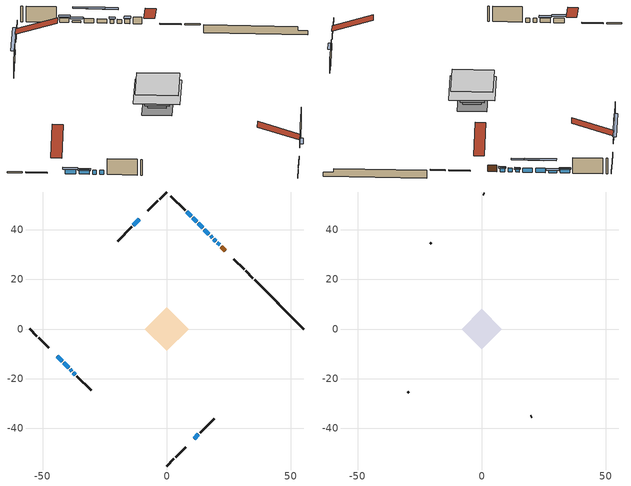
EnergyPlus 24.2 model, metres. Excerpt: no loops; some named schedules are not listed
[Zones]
conditioned space
 floor outside (Floor1 construction): -4.6,0 0,4.6 4.6,0 0,-4.6 z1.04
 floor adiabatic (AdiabaticFloorConstruction): -8.85,0 0,8.85 8.85,0 0,-8.85 z3.48
 floor foundation (Slab1 construction): -5.7,0 0,5.7 5.7,0 0,-5.7 z-1.4
 floor foundation (Slab2 construction): -3.51,0 0,3.51 3.51,0 0,-3.51 z0
 wall outside (RimJoist1 construction): 0,-55.17 2.92,-52.25 / -55.17,0 -52.25,-2.92 / 0,55.17 -2.92,52.25 / 34.68,20.49 31.76,23.4 z1.04:1.34
 wall outside (RimJoist2 construction): 3.57,-51.59 7.64,-47.53 / -51.59,-3.57 -47.53,-7.64 / -3.57,51.59 -7.64,47.53 / 31.11,24.06 27.04,28.12 z1.04:1.34
 wall outside (AdiabaticWallConstruction 1): 23.64,31.52 21.98,33.19 z1.04:3.07
 wall outside (AdiabaticWallConstruction): 21.32,33.85 20.42,34.75 / 14.46,40.7 12.66,42.5 / -44.13,-11.04 -42.15,-13.01 / 9.77,45.4 8.01,47.16 / -41.5,-13.67 -39.52,-15.65 z1.04:2.41; 19.76,35.4 18.98,36.18 / -38.86,-16.3 -38.21,-16.95 / -37.56,-17.61 -36.82,-18.35 z1.04:2.26; 18.33,36.84 17.64,37.52 / 11.04,-44.13 12.76,-42.4 z1.04:2.16; 16.99,38.18 15.12,40.05 z1.04:2.31; 12.01,43.16 10.42,44.74 / -11.04,44.13 -13.41,41.76 z1.04:1.65
 wall outside (Wall1 construction): 13.42,-41.75 19.12,-36.04 / -36.17,-19 -30.46,-24.71 / -14.07,41.1 -19.77,35.39 / 7.35,47.82 1.65,53.52 z1.04:5.92
 wall foundation (FoundationWall1 construction): 35.34,19.83,-1.4 35.34,19.83,1.04 53.18,1.98,1.04 53.18,1.98,-0.18 55.17,0,-0.18 55.17,0,-1.4
 window (WindowConstruction): 21.32,33.85 20.42,34.75 z1.04:2.41
 window (WindowConstruction 10): 19.76,35.4 18.98,36.18 z1.04:2.26
 window (WindowConstruction 4): 18.33,36.84 17.64,37.52 z1.04:2.16
 window (WindowConstruction 5): 16.99,38.18 15.12,40.05 z1.04:2.31
 window (WindowConstruction 6): 14.46,40.7 12.66,42.5 z1.04:2.41
 window (WindowConstruction 7): -44.13,-11.04 -42.15,-13.01 z1.04:2.41
 window (WindowConstruction 11): 12.01,43.16 10.43,44.74 z1.04:1.65
 window (WindowConstruction 12): -11.04,44.13 -13.41,41.76 z1.04:1.65
 window (WindowConstruction 1): 9.77,45.4 8.01,47.16 z1.04:2.41
 window (WindowConstruction 2): 11.04,-44.13 12.76,-42.41 z1.04:2.16
 window (WindowConstruction 3): -41.5,-13.67 -39.52,-15.65 z1.04:2.41
 window (WindowConstruction 8): -38.86,-16.3 -38.22,-16.95 z1.04:2.26
 window (WindowConstruction 9): -37.56,-17.61 -36.82,-18.34 z1.04:2.26
 door (Door): 23.64,31.52 21.98,33.19 z1.04:3.07
 ceiling adiabatic (AdiabaticFloorConstruction): 0,-8.85 8.85,0 0,8.85 -8.85,0 z3.48
attic - vented
 floor to conditioned space (Floor2 construction Reversed): -8.13,0 0,8.13 8.13,0 0,-8.13 z5.92
 wall outside (Wall5 construction): 19.78,-35.39 20.11,-35.05 / -29.8,-25.36 -29.47,-25.69 / -20.43,34.74 -20.76,34.41 / 0.99,54.18 0.66,54.51 z1.04:5.92
 roof outside (Roof1 construction): 10.38,-44.79,5.92 2.46,-36.87,9.65 0.38,-38.96,9.65 8.29,-46.87,5.92; -44.79,-10.38,5.92 -36.87,-2.46,9.65 -38.96,-0.38,9.65 -46.87,-8.29,5.92; -10.38,44.79,5.92 -2.46,36.87,9.65 -0.38,38.96,9.65 -8.29,46.87,5.92; 24.3,30.87,5.92 16.38,22.95,9.65 18.47,20.86,9.65 26.39,28.78,5.92
shading: 20.21,34.96 21.53,33.64 22.18,34.28 20.85,35.6 z2.71; 17.43,37.73 18.54,36.63 19.18,37.27 18.08,38.38 z2.46; 12.96,42.21 19.15,36.02 19.79,36.67 13.61,42.85 z5.36; 10.51,44.66 16.62,38.55 17.26,39.19 11.15,45.3 z5.46; -41.72,-13.45 -44.56,-10.61 -45.2,-11.25 -42.37,-14.09 z3.02; 9.99,45.17 12.44,42.73 13.08,43.37 10.64,45.82 z2.26; -16.43,38.74 -8.02,47.15 -8.66,47.79 -17.07,39.38 z5.92; 7.8,47.37 9.98,45.19 10.62,45.83 8.44,48.02 z2.71; 12.97,-42.19 10.83,-44.34 11.47,-44.99 13.62,-42.84 z2.46; -39.31,-15.86 -41.71,-13.46 -42.35,-14.1 -39.95,-16.5 z2.71
[Building]
Building 1: Terrain=Suburbs
[Site:Location]
Montreal Intl AP_QC: Latitude {deg}=45.47; Longitude {deg}=-73.74; Time Zone {hr}=-5; Elevation {m}=36; Keep Site Location Information=Yes
[Site:GroundTemperature:Shallow]
2.07863, -0.316383, -0.508184, 0.628371, 5.19101, 9.73239, 13.6695, 16.1636, 16.3755, 14.347, 10.5102, 6.10817
[Site:WaterMainsTemperature]
Calculation Method=Schedule; Temperature Schedule=mains temperature schedule
[Material] Roughness=Rough; Thermal Absorptance=0.9
Name | Thickness {m} | Conductivity {W/m-K} | Density {kg/m3} | Specific Heat {J/kg-K} | Solar Absorptance | Visible Absorptance
asphalt or fiberglass shingles | 0.00635 | 0.162714 | 1121.4 | 1465.45 | 0.4 | 0.4
ceiling loosefill ins | 0.254 | 0.0480833 | 16.02 | 1046.75 | 0.7 | 0.7
ceiling stud and cavity | 0.1397 | 0.10928 | 65.682 | 1177.47 | 0.7 | 0.7
concrete 4.0 in. | 0.1016 | 1.803125 | 2242.8 | 837.4 | 0.7 | 0.7
concrete 8.0 in. | 0.2032 | 1.803125 | 2242.8 | 837.4 | 0.7 | 0.7
door material | 0.04445 | 0.0451087 | 512.64 | 1214.23 | 0.7 | 0.7
exterior vertical ins | 0.0460229 | 0.029427 | 32.04 | 1214.23 | 0.7 | 0.7
floor covering | 0.0127 | 9.015625 | 54.468 | 1339.84 | 0.6 | 0.6
floor covering 1 | 0.0127 | 0.0433444 | 54.468 | 1339.84 | 0.6 | 0.6
floor rigid ins; wall rigid ins | 0.512978 | 0.029427 | 32.04 | 1214.23 | 0.7 | 0.7
floor stud and cavity | 0.0889 | 0.251808 | 50.32683 | 1063.81 | 0.7 | 0.7
floor stud and cavity 1 | 0.1397 | 1.75129 | 37.0049 | 1207.88 | 0.7 | 0.7
furniture material conditioned space 1 | 0.1524 | 0.115458 | 640.8 | 1214.23 | 0.6 | 0.6
gypsum board | 0.0127 | 0.160291 | 801 | 837.4 | 0.6 | 0.6
gypsum board 1 | 0.0127 | 0.160291 | 801 | 837.4 | 0.7 | 0.7
osb sheathing 0.5 in. | 0.0127 | 0.115458 | 512.64 | 1214.23 | 0.7 | 0.7
osb sheathing 0.75 in. | 0.01905 | 0.115458 | 512.64 | 1214.23 | 0.7 | 0.7
osb sheathing 2.0 in. | 0.0508 | 0.115458 | 512.64 | 1214.23 | 0.7 | 0.7
rim joist stud and cavity | 0.0508 | 0.859146 | 125.044 | 1163.47 | 0.6 | 0.6
rim joist stud and cavity 1 | 0.0508 | 0.029095 | 125.044 | 1163.47 | 0.6 | 0.6
wall stud and cavity | 0.1397 | 0.162248 | 139.0536 | 1170.24 | 0.7 | 0.7
wall stud and cavity 1 | 0.0889 | 6.9971 | 50.32683 | 1063.81 | 0.6 | 0.6
wall stud and cavity 2 | 0.0889 | 0.380278 | 52.3479 | 1209.89 | 0.7 | 0.7
wall stud and cavity 3 | 0.0889 | 0.391764 | 83.0341 | 1211.67 | 0.7 | 0.7
wood siding | 0.0254 | 0.102417 | 544.68 | 1172.36 | 0.84 | 0.84
wood siding 1 | 0.00254 | 0.102417 | 544.68 | 1172.36 | 0.84 | 0.84
wood siding 2; wood siding 3; wood siding 4 | 0.0254 | 0.102417 | 544.68 | 1172.36 | 0.7 | 0.7
[WindowMaterial:SimpleGlazingSystem]
Name | U-Factor {W/m2-K} | Solar Heat Gain Coefficient
WindowMaterial | 2.927009 | 0.61
WindowMaterial 1 | 2.90203 | 0.65
WindowMaterial 2 | 2.915653 | 0.63
WindowMaterial 3 | 2.89919 | 0.65
WindowMaterial 4 | 2.95256 | 0.58
WindowMaterial 5 | 2.90486 | 0.65
WindowMaterial 6 | 3.03376 | 0.42
WindowMaterial 7 | 2.97414 | 0.55
WindowMaterial 8 | 2.98492 | 0.53
WindowMaterial 9 | 3.023535 | 0.49
[Construction]
AdiabaticFloorConstruction: floor stud and cavity 1, floor rigid ins, osb sheathing 0.75 in., floor covering 1
AdiabaticWallConstruction: wood siding 3, wall rigid ins, wall stud and cavity 2, gypsum board
AdiabaticWallConstruction 1: wood siding 4, wall rigid ins, wall stud and cavity 2, gypsum board
Door: door material
Floor1 construction: floor stud and cavity, floor covering
Floor2 construction Reversed: gypsum board, ceiling stud and cavity, ceiling loosefill ins
FoundationWall1 construction: concrete 8.0 in., gypsum board 1
furniture construction conditioned space 1: furniture material conditioned space 1
PartitionWallConstruction: gypsum board, wall stud and cavity 3, gypsum board
RimJoist1 construction: wood siding 2, osb sheathing 2.0 in., rim joist stud and cavity
RimJoist2 construction: wood siding 2, osb sheathing 2.0 in., rim joist stud and cavity 1
Roof1 construction: asphalt or fiberglass shingles
Slab1 construction; Slab2 construction: concrete 4.0 in.
Wall1 construction: wood siding, osb sheathing 0.5 in., wall stud and cavity, gypsum board
Wall5 construction: wood siding 1, wall stud and cavity 1
WindowConstruction; WindowConstruction 6: WindowMaterial
WindowConstruction 1: WindowMaterial 1
WindowConstruction 10: WindowMaterial 8
WindowConstruction 11; WindowConstruction 12: WindowMaterial 9
WindowConstruction 2: WindowMaterial 2
WindowConstruction 3; WindowConstruction 7: WindowMaterial 3
WindowConstruction 4: WindowMaterial 4
WindowConstruction 5: WindowMaterial 5
WindowConstruction 8: WindowMaterial 6
WindowConstruction 9: WindowMaterial 7
[Zone] Multiplier=1; Part of Total Floor Area=Yes
Name | Volume {m3}
attic - vented | 80.0299
conditioned space | 597.1
[Space]
Name | Zone | Volume {m3}
attic - vented 1 | attic - vented | 80.0299
conditioned space 1 | conditioned space | 597.1
[ZoneInfiltration:EffectiveLeakageArea]
infil attic - vented 1: Zone or Space=attic - vented 1; Schedule=Always On Discrete; Effective Air Leakage Area {cm2}=5284.4; Stack Coefficient=0.00059862; Wind Coefficient=1.65309e-05
[ZoneMixing]
whole house fan mix: Zone or Space=attic - vented; Schedule=Always On Continuous; Design Flow Rate Calculation Method=Flow/Zone; Design Flow Rate {m3/s}=0; Source Zone or Space=conditioned space
[SurfaceProperty:ExposedFoundationPerimeter] Exposed Perimeter Calculation Method=TotalExposedPerimeter
Name | Total Exposed Perimeter {m}
Slab1 | 28.042
Slab2 | 15.85
[InternalMass] Zone or ZoneList=conditioned space; Space or SpaceList=conditioned space 1
Name | Construction | Surface Area {m2}
furniture mass conditioned space 1 | furniture construction conditioned space 1 | 115.56
partition wall mass | PartitionWallConstruction | 288.9
[Lights]
interior lighting: Zone or ZoneList or Space or SpaceList=conditioned space 1; Schedule=interior lighting schedule; Design Level Calculation Method=LightingLevel; Lighting Level {W}=343.2; Return Air Fraction=0; Fraction Radiant=0.6; Fraction Visible=0.2; Fraction Replaceable=1
[People]
occupants: Zone or ZoneList or Space or SpaceList=conditioned space 1; Number of People Schedule=occupants schedule; Number of People Calculation Method=People; Number of People=3; Fraction Radiant=0.314171; Sensible Heat Fraction=0.56303; Activity Level Schedule=occupants activity schedule; Carbon Dioxide Generation Rate {m3/s-W}=0; Enable ASHRAE 55 Comfort Warnings=No; Mean Radiant Temperature Calculation Type=EnclosureAveraged
[ElectricEquipment] Zone or ZoneList or Space or SpaceList=conditioned space 1; Design Level Calculation Method=EquipmentLevel
Name | Schedule | Design Level {W} | Fraction Latent | Fraction Radiant | Fraction Lost
clothes dryer | clothes dryer schedule | 140.772 | 0.015 | 0.081 | 0.85
clothes washer | clothes washer schedule | 32.1985 | 0.03 | 0.162 | 0.7
cooking range | cooking range schedule | 215.147 | 0.08 | 0.432 | 0.2
dishwasher | dishwasher schedule | 66.8632 | 0.3 | 0.18 | 0.4
fridge | fridge schedule | 72.9452 | 0 | 0.6 | 0
mech vent bath fan 0 | mech vent bath fan 0 schedule | 50.2 | 0 | 0 | 1
mech vent bath fan 1 | mech vent bath fan 1 schedule | 50.2 | 0 | 0 | 1
mech vent house fan | mech vent house fan schedule | 0 | 0 | 0 | 1
mech vent house fan cfis | mech vent house fan cfis schedule | 0 | 0 | 0 | 0
mech vent range fan 0 | mech vent range fan 0 schedule | 57 | 0 | 0 | 1
misc plug loads | misc plug loads schedule | 494.7 | 0.045 | 0.513 | 0.1
whole house fan | Always On Discrete | 0 | 0 | 0 | 1
[OtherEquipment] Zone or ZoneList or Space or SpaceList=conditioned space 1; Design Level Calculation Method=EquipmentLevel
Name | Fuel Type | Schedule | Design Level {W} | Fraction Latent | Fraction Radiant | Fraction Lost
clothes dryer 1 | Electricity | clothes dryer schedule | 0 | 0.015 | 0.081 | 0.85
cooking range 1 | Electricity | cooking range schedule | 0 | 0.08 | 0.432 | 0.2
general water use latent | None | general water use schedule | 62.594 | 1 | 0 | 0
general water use sensible | None | general water use schedule | -61.6891 | 0 | 0.6 | 0
mech vent house fan latent load | None | Always On Discrete | 0 | 1 | 0 | 0
mech vent house fan sensible load | None | Always On Discrete | 0 | 0 | 0 | 0
water heater energy adjustment1 | Electricity | Always On Discrete | 0.01 | 0 | 0 | 1
[ZoneInfiltration:DesignFlowRate] Zone or ZoneList or Space or SpaceList=conditioned space 1; Schedule=Always On Discrete; Design Flow Rate Calculation Method=Flow/Zone; Design Flow Rate {m3/s}=0
infil flow; natural vent flow; whole house fan flow
[Foundation:Kiva] Initial Indoor Air Temperature {C}=18; Wall Depth Below Slab {m}=0.2032
Name | Wall Height Above Grade {m} | Custom Block Material Name 1 | Custom Block Depth 1 {m} | Custom Block X Position 1 {m} | Custom Block Z Position 1 {m}
Foundation Kiva 1 | 1.03998 | exterior vertical ins | 2.43998 | 0.2159 | 0
Foundation Kiva 2 | 0.1016
[Foundation:Kiva:Settings]
Soil Conductivity {W/m-K}=0.849921; Soil Density {kg/m3}=1842.3; Soil Specific Heat {J/kg-K}=418.7; Ground Solar Absorptivity=0.9; Ground Thermal Absorptivity=0.9; Ground Surface Roughness {m}=0.03; Far-Field Width {m}=40; Deep-Ground Boundary Condition=ZeroFlux; Deep-Ground Depth {m}=40; Minimum Cell Dimension {m}=0.2; Maximum Cell Growth Coefficient=3; Simulation Timestep=Timestep
[Exterior:Lights]
exterior lighting: Schedule=exterior lighting schedule; Design Level {W}=75.6
[Schedule:Constant]
Name | Hourly Value
Always On Continuous; mech vent house fan schedule; mech vent house fan cfis schedule; Always On Discrete | 1
occupants activity schedule | 117.228
fridge schedule | 0
[Schedule:Week:Daily]
interior lighting schedule Week Rule - Jan1-Jan27: interior lighting schedule day, interior lighting schedule day, interior lighting schedule day, interior lighting schedule day, interior lighting schedule day, interior lighting schedule day, interior lighting schedule day, interior lighting schedule default day, interior lighting schedule default day, interior lighting schedule default day, interior lighting schedule default day, interior lighting schedule default day
interior lighting schedule Week Rule - Jan28-Feb3: interior lighting schedule day, interior lighting schedule day, interior lighting schedule day, interior lighting schedule day, interior lighting schedule day 1, interior lighting schedule day 1, interior lighting schedule day 1, interior lighting schedule default day, interior lighting schedule default day, interior lighting schedule default day, interior lighting schedule default day, interior lighting schedule default day
interior lighting schedule Week Rule - Feb4-Feb24: interior lighting schedule day 1, interior lighting schedule day 1, interior lighting schedule day 1, interior lighting schedule day 1, interior lighting schedule day 1, interior lighting schedule day 1, interior lighting schedule day 1, interior lighting schedule default day, interior lighting schedule default day, interior lighting schedule default day, interior lighting schedule default day, interior lighting schedule default day
interior lighting schedule Week Rule - Feb25-Mar3: interior lighting schedule day 1, interior lighting schedule day 1, interior lighting schedule day 1, interior lighting schedule day 1, interior lighting schedule day 2, interior lighting schedule day 2, interior lighting schedule day 2, interior lighting schedule default day, interior lighting schedule default day, interior lighting schedule default day, interior lighting schedule default day, interior lighting schedule default day
interior lighting schedule Week Rule - Mar4-Mar31: interior lighting schedule day 2, interior lighting schedule day 2, interior lighting schedule day 2, interior lighting schedule day 2, interior lighting schedule day 2, interior lighting schedule day 2, interior lighting schedule day 2, interior lighting schedule default day, interior lighting schedule default day, interior lighting schedule default day, interior lighting schedule default day, interior lighting schedule default day
interior lighting schedule Week Rule - Apr1-Apr28: interior lighting schedule day 3, interior lighting schedule day 3, interior lighting schedule day 3, interior lighting schedule day 3, interior lighting schedule day 3, interior lighting schedule day 3, interior lighting schedule day 3, interior lighting schedule default day, interior lighting schedule default day, interior lighting schedule default day, interior lighting schedule default day, interior lighting schedule default day
interior lighting schedule Week Rule - Apr29-May5: interior lighting schedule day 3, interior lighting schedule day 3, interior lighting schedule day 4, interior lighting schedule day 4, interior lighting schedule day 4, interior lighting schedule day 4, interior lighting schedule day 4, interior lighting schedule default day, interior lighting schedule default day, interior lighting schedule default day, interior lighting schedule default day, interior lighting schedule default day
interior lighting schedule Week Rule - May6-May26: interior lighting schedule day 4, interior lighting schedule day 4, interior lighting schedule day 4, interior lighting schedule day 4, interior lighting schedule day 4, interior lighting schedule day 4, interior lighting schedule day 4, interior lighting schedule default day, interior lighting schedule default day, interior lighting schedule default day, interior lighting schedule default day, interior lighting schedule default day
interior lighting schedule Week Rule - May27-Jun2: interior lighting schedule day 4, interior lighting schedule day 4, interior lighting schedule day 4, interior lighting schedule day 4, interior lighting schedule day 4, interior lighting schedule day 5, interior lighting schedule day 5, interior lighting schedule default day, interior lighting schedule default day, interior lighting schedule default day, interior lighting schedule default day, interior lighting schedule default day
interior lighting schedule Week Rule - Jun3-Jun30: interior lighting schedule day 5, interior lighting schedule day 5, interior lighting schedule day 5, interior lighting schedule day 5, interior lighting schedule day 5, interior lighting schedule day 5, interior lighting schedule day 5, interior lighting schedule default day, interior lighting schedule default day, interior lighting schedule default day, interior lighting schedule default day, interior lighting schedule default day
interior lighting schedule Week Rule - Jul1-Jul28: interior lighting schedule day 6, interior lighting schedule day 6, interior lighting schedule day 6, interior lighting schedule day 6, interior lighting schedule day 6, interior lighting schedule day 6, interior lighting schedule day 6, interior lighting schedule default day, interior lighting schedule default day, interior lighting schedule default day, interior lighting schedule default day, interior lighting schedule default day
interior lighting schedule Week Rule - Jul29-Aug4: interior lighting schedule day 6, interior lighting schedule day 6, interior lighting schedule day 6, interior lighting schedule day 7, interior lighting schedule day 7, interior lighting schedule day 7, interior lighting schedule day 7, interior lighting schedule default day, interior lighting schedule default day, interior lighting schedule default day, interior lighting schedule default day, interior lighting schedule default day
interior lighting schedule Week Rule - Aug5-Aug25: interior lighting schedule day 7, interior lighting schedule day 7, interior lighting schedule day 7, interior lighting schedule day 7, interior lighting schedule day 7, interior lighting schedule day 7, interior lighting schedule day 7, interior lighting schedule default day, interior lighting schedule default day, interior lighting schedule default day, interior lighting schedule default day, interior lighting schedule default day
interior lighting schedule Week Rule - Aug26-Sep1: interior lighting schedule day 7, interior lighting schedule day 7, interior lighting schedule day 7, interior lighting schedule day 7, interior lighting schedule day 7, interior lighting schedule day 7, interior lighting schedule day 8, interior lighting schedule default day, interior lighting schedule default day, interior lighting schedule default day, interior lighting schedule default day, interior lighting schedule default day
interior lighting schedule Week Rule - Sep2-Sep29: interior lighting schedule day 8, interior lighting schedule day 8, interior lighting schedule day 8, interior lighting schedule day 8, interior lighting schedule day 8, interior lighting schedule day 8, interior lighting schedule day 8, interior lighting schedule default day, interior lighting schedule default day, interior lighting schedule default day, interior lighting schedule default day, interior lighting schedule default day
interior lighting schedule Week Rule - Sep30-Oct6: interior lighting schedule day 8, interior lighting schedule day 9, interior lighting schedule day 9, interior lighting schedule day 9, interior lighting schedule day 9, interior lighting schedule day 9, interior lighting schedule day 9, interior lighting schedule default day, interior lighting schedule default day, interior lighting schedule default day, interior lighting schedule default day, interior lighting schedule default day
interior lighting schedule Week Rule - Oct7-Oct27: interior lighting schedule day 9, interior lighting schedule day 9, interior lighting schedule day 9, interior lighting schedule day 9, interior lighting schedule day 9, interior lighting schedule day 9, interior lighting schedule day 9, interior lighting schedule default day, interior lighting schedule default day, interior lighting schedule default day, interior lighting schedule default day, interior lighting schedule default day
interior lighting schedule Week Rule - Oct28-Nov3: interior lighting schedule day 9, interior lighting schedule day 9, interior lighting schedule day 9, interior lighting schedule day 9, interior lighting schedule day 10, interior lighting schedule day 10, interior lighting schedule day 10, interior lighting schedule default day, interior lighting schedule default day, interior lighting schedule default day, interior lighting schedule default day, interior lighting schedule default day
interior lighting schedule Week Rule - Nov4-Nov24: interior lighting schedule day 10, interior lighting schedule day 10, interior lighting schedule day 10, interior lighting schedule day 10, interior lighting schedule day 10, interior lighting schedule day 10, interior lighting schedule day 10, interior lighting schedule default day, interior lighting schedule default day, interior lighting schedule default day, interior lighting schedule default day, interior lighting schedule default day
interior lighting schedule Week Rule - Nov25-Dec1: interior lighting schedule day 10, interior lighting schedule day 10, interior lighting schedule day 10, interior lighting schedule day 10, interior lighting schedule day 10, interior lighting schedule day 10, interior lighting schedule day 11, interior lighting schedule default day, interior lighting schedule default day, interior lighting schedule default day, interior lighting schedule default day, interior lighting schedule default day
interior lighting schedule Week Rule - Dec2-Dec31: interior lighting schedule day 11, interior lighting schedule day 11, interior lighting schedule day 11, interior lighting schedule day 11, interior lighting schedule day 11, interior lighting schedule day 11, interior lighting schedule day 11, interior lighting schedule default day, interior lighting schedule default day, interior lighting schedule default day, interior lighting schedule default day, interior lighting schedule default day
occupants schedule Week Rule - Jan1-Dec31: occupants schedule day, occupants schedule day, occupants schedule day, occupants schedule day, occupants schedule day, occupants schedule day, occupants schedule day, occupants schedule default day, occupants schedule default day, occupants schedule default day, occupants schedule default day, occupants schedule default day
clothes dryer schedule Week Rule - Jan1-Dec31: clothes dryer schedule day, clothes dryer schedule day, clothes dryer schedule day, clothes dryer schedule day, clothes dryer schedule day, clothes dryer schedule day, clothes dryer schedule day, clothes dryer schedule default day, clothes dryer schedule default day, clothes dryer schedule default day, clothes dryer schedule default day, clothes dryer schedule default day
clothes washer schedule Week Rule - Jan1-Dec31: clothes washer schedule day, clothes washer schedule day, clothes washer schedule day, clothes washer schedule day, clothes washer schedule day, clothes washer schedule day, clothes washer schedule day, clothes washer schedule default day, clothes washer schedule default day, clothes washer schedule default day, clothes washer schedule default day, clothes washer schedule default day
cooking range schedule Week Rule - Jan1-Dec31: cooking range schedule day, cooking range schedule day, cooking range schedule day, cooking range schedule day, cooking range schedule day, cooking range schedule day, cooking range schedule day, cooking range schedule default day, cooking range schedule default day, cooking range schedule default day, cooking range schedule default day, cooking range schedule default day
dishwasher schedule Week Rule - Jan1-Dec31: dishwasher schedule day, dishwasher schedule day, dishwasher schedule day, dishwasher schedule day, dishwasher schedule day, dishwasher schedule day, dishwasher schedule day, dishwasher schedule default day, dishwasher schedule default day, dishwasher schedule default day, dishwasher schedule default day, dishwasher schedule default day
mech vent bath fan 0 schedule Week Rule - Jan1-Dec31: mech vent bath fan 0 schedule day, mech vent bath fan 0 schedule day, mech vent bath fan 0 schedule day, mech vent bath fan 0 schedule day, mech vent bath fan 0 schedule day, mech vent bath fan 0 schedule day, mech vent bath fan 0 schedule day, mech vent bath fan 0 schedule default day, mech vent bath fan 0 schedule default day, mech vent bath fan 0 schedule default day, mech vent bath fan 0 schedule default day, mech vent bath fan 0 schedule default day
mech vent bath fan 1 schedule Week Rule - Jan1-Dec31: mech vent bath fan 1 schedule day, mech vent bath fan 1 schedule day, mech vent bath fan 1 schedule day, mech vent bath fan 1 schedule day, mech vent bath fan 1 schedule day, mech vent bath fan 1 schedule day, mech vent bath fan 1 schedule day, mech vent bath fan 1 schedule default day, mech vent bath fan 1 schedule default day, mech vent bath fan 1 schedule default day, mech vent bath fan 1 schedule default day, mech vent bath fan 1 schedule default day
mech vent range fan 0 schedule Week Rule - Jan1-Dec31: mech vent range fan 0 schedule day, mech vent range fan 0 schedule day, mech vent range fan 0 schedule day, mech vent range fan 0 schedule day, mech vent range fan 0 schedule day, mech vent range fan 0 schedule day, mech vent range fan 0 schedule day, mech vent range fan 0 schedule default day, mech vent range fan 0 schedule default day, mech vent range fan 0 schedule default day, mech vent range fan 0 schedule default day, mech vent range fan 0 schedule default day
misc plug loads schedule Week Rule - Jan1-Dec31: misc plug loads schedule day, misc plug loads schedule day, misc plug loads schedule day, misc plug loads schedule day, misc plug loads schedule day, misc plug loads schedule day, misc plug loads schedule day, misc plug loads schedule default day, misc plug loads schedule default day, misc plug loads schedule default day, misc plug loads schedule default day, misc plug loads schedule default day
general water use schedule Week Rule - Jan1-Dec31: general water use schedule day, general water use schedule day, general water use schedule day, general water use schedule day, general water use schedule day, general water use schedule day, general water use schedule day, general water use schedule default day, general water use schedule default day, general water use schedule default day, general water use schedule default day, general water use schedule default day
exterior lighting schedule Week Rule - Jan1-Jan27: exterior lighting schedule day, exterior lighting schedule day, exterior lighting schedule day, exterior lighting schedule day, exterior lighting schedule day, exterior lighting schedule day, exterior lighting schedule day, exterior lighting schedule default day, exterior lighting schedule default day, exterior lighting schedule default day, exterior lighting schedule default day, exterior lighting schedule default day
exterior lighting schedule Week Rule - Jan28-Feb3: exterior lighting schedule day, exterior lighting schedule day, exterior lighting schedule day, exterior lighting schedule day, exterior lighting schedule day 1, exterior lighting schedule day 1, exterior lighting schedule day 1, exterior lighting schedule default day, exterior lighting schedule default day, exterior lighting schedule default day, exterior lighting schedule default day, exterior lighting schedule default day
exterior lighting schedule Week Rule - Feb4-Feb24: exterior lighting schedule day 1, exterior lighting schedule day 1, exterior lighting schedule day 1, exterior lighting schedule day 1, exterior lighting schedule day 1, exterior lighting schedule day 1, exterior lighting schedule day 1, exterior lighting schedule default day, exterior lighting schedule default day, exterior lighting schedule default day, exterior lighting schedule default day, exterior lighting schedule default day
exterior lighting schedule Week Rule - Feb25-Mar3: exterior lighting schedule day 1, exterior lighting schedule day 1, exterior lighting schedule day 1, exterior lighting schedule day 1, exterior lighting schedule day 2, exterior lighting schedule day 2, exterior lighting schedule day 2, exterior lighting schedule default day, exterior lighting schedule default day, exterior lighting schedule default day, exterior lighting schedule default day, exterior lighting schedule default day
exterior lighting schedule Week Rule - Mar4-Mar31: exterior lighting schedule day 2, exterior lighting schedule day 2, exterior lighting schedule day 2, exterior lighting schedule day 2, exterior lighting schedule day 2, exterior lighting schedule day 2, exterior lighting schedule day 2, exterior lighting schedule default day, exterior lighting schedule default day, exterior lighting schedule default day, exterior lighting schedule default day, exterior lighting schedule default day
exterior lighting schedule Week Rule - Apr1-Apr28: exterior lighting schedule day 3, exterior lighting schedule day 3, exterior lighting schedule day 3, exterior lighting schedule day 3, exterior lighting schedule day 3, exterior lighting schedule day 3, exterior lighting schedule day 3, exterior lighting schedule default day, exterior lighting schedule default day, exterior lighting schedule default day, exterior lighting schedule default day, exterior lighting schedule default day
exterior lighting schedule Week Rule - Apr29-May5: exterior lighting schedule day 3, exterior lighting schedule day 3, exterior lighting schedule day 4, exterior lighting schedule day 4, exterior lighting schedule day 4, exterior lighting schedule day 4, exterior lighting schedule day 4, exterior lighting schedule default day, exterior lighting schedule default day, exterior lighting schedule default day, exterior lighting schedule default day, exterior lighting schedule default day
exterior lighting schedule Week Rule - May6-May26: exterior lighting schedule day 4, exterior lighting schedule day 4, exterior lighting schedule day 4, exterior lighting schedule day 4, exterior lighting schedule day 4, exterior lighting schedule day 4, exterior lighting schedule day 4, exterior lighting schedule default day, exterior lighting schedule default day, exterior lighting schedule default day, exterior lighting schedule default day, exterior lighting schedule default day
exterior lighting schedule Week Rule - May27-Jun2: exterior lighting schedule day 4, exterior lighting schedule day 4, exterior lighting schedule day 4, exterior lighting schedule day 4, exterior lighting schedule day 4, exterior lighting schedule day 5, exterior lighting schedule day 5, exterior lighting schedule default day, exterior lighting schedule default day, exterior lighting schedule default day, exterior lighting schedule default day, exterior lighting schedule default day
exterior lighting schedule Week Rule - Jun3-Jun30: exterior lighting schedule day 5, exterior lighting schedule day 5, exterior lighting schedule day 5, exterior lighting schedule day 5, exterior lighting schedule day 5, exterior lighting schedule day 5, exterior lighting schedule day 5, exterior lighting schedule default day, exterior lighting schedule default day, exterior lighting schedule default day, exterior lighting schedule default day, exterior lighting schedule default day
exterior lighting schedule Week Rule - Jul1-Jul28: exterior lighting schedule day 6, exterior lighting schedule day 6, exterior lighting schedule day 6, exterior lighting schedule day 6, exterior lighting schedule day 6, exterior lighting schedule day 6, exterior lighting schedule day 6, exterior lighting schedule default day, exterior lighting schedule default day, exterior lighting schedule default day, exterior lighting schedule default day, exterior lighting schedule default day
exterior lighting schedule Week Rule - Jul29-Aug4: exterior lighting schedule day 6, exterior lighting schedule day 6, exterior lighting schedule day 6, exterior lighting schedule day 7, exterior lighting schedule day 7, exterior lighting schedule day 7, exterior lighting schedule day 7, exterior lighting schedule default day, exterior lighting schedule default day, exterior lighting schedule default day, exterior lighting schedule default day, exterior lighting schedule default day
exterior lighting schedule Week Rule - Aug5-Aug25: exterior lighting schedule day 7, exterior lighting schedule day 7, exterior lighting schedule day 7, exterior lighting schedule day 7, exterior lighting schedule day 7, exterior lighting schedule day 7, exterior lighting schedule day 7, exterior lighting schedule default day, exterior lighting schedule default day, exterior lighting schedule default day, exterior lighting schedule default day, exterior lighting schedule default day
exterior lighting schedule Week Rule - Aug26-Sep1: exterior lighting schedule day 7, exterior lighting schedule day 7, exterior lighting schedule day 7, exterior lighting schedule day 7, exterior lighting schedule day 7, exterior lighting schedule day 7, exterior lighting schedule day 8, exterior lighting schedule default day, exterior lighting schedule default day, exterior lighting schedule default day, exterior lighting schedule default day, exterior lighting schedule default day
exterior lighting schedule Week Rule - Sep2-Sep29: exterior lighting schedule day 8, exterior lighting schedule day 8, exterior lighting schedule day 8, exterior lighting schedule day 8, exterior lighting schedule day 8, exterior lighting schedule day 8, exterior lighting schedule day 8, exterior lighting schedule default day, exterior lighting schedule default day, exterior lighting schedule default day, exterior lighting schedule default day, exterior lighting schedule default day
exterior lighting schedule Week Rule - Sep30-Oct6: exterior lighting schedule day 8, exterior lighting schedule day 9, exterior lighting schedule day 9, exterior lighting schedule day 9, exterior lighting schedule day 9, exterior lighting schedule day 9, exterior lighting schedule day 9, exterior lighting schedule default day, exterior lighting schedule default day, exterior lighting schedule default day, exterior lighting schedule default day, exterior lighting schedule default day
exterior lighting schedule Week Rule - Oct7-Oct27: exterior lighting schedule day 9, exterior lighting schedule day 9, exterior lighting schedule day 9, exterior lighting schedule day 9, exterior lighting schedule day 9, exterior lighting schedule day 9, exterior lighting schedule day 9, exterior lighting schedule default day, exterior lighting schedule default day, exterior lighting schedule default day, exterior lighting schedule default day, exterior lighting schedule default day
[Schedule:Year]
interior lighting schedule: interior lighting schedule Week Rule - Jan1-Jan27, 1, 1, 1, 27, interior lighting schedule Week Rule - Jan28-Feb3, 1, 28, 2, 3, interior lighting schedule Week Rule - Feb4-Feb24, 2, 4, 2, 24, interior lighting schedule Week Rule - Feb25-Mar3, 2, 25, 3, 3, interior lighting schedule Week Rule - Mar4-Mar31, 3, 4, 3, 31, interior lighting schedule Week Rule - Apr1-Apr28, 4, 1, 4, 28, interior lighting schedule Week Rule - Apr29-May5, 4, 29, 5, 5, interior lighting schedule Week Rule - May6-May26, 5, 6, 5, 26, interior lighting schedule Week Rule - May27-Jun2, 5, 27, 6, 2, interior lighting schedule Week Rule - Jun3-Jun30, 6, 3, 6, 30, interior lighting schedule Week Rule - Jul1-Jul28, 7, 1, 7, 28, interior lighting schedule Week Rule - Jul29-Aug4, 7, 29, 8, 4, interior lighting schedule Week Rule - Aug5-Aug25, 8, 5, 8, 25, interior lighting schedule Week Rule - Aug26-Sep1, 8, 26, 9, 1, interior lighting schedule Week Rule - Sep2-Sep29, 9, 2, 9, 29, interior lighting schedule Week Rule - Sep30-Oct6, 9, 30, 10, 6, interior lighting schedule Week Rule - Oct7-Oct27, 10, 7, 10, 27, interior lighting schedule Week Rule - Oct28-Nov3, 10, 28, 11, 3, interior lighting schedule Week Rule - Nov4-Nov24, 11, 4, 11, 24, interior lighting schedule Week Rule - Nov25-Dec1, 11, 25, 12, 1, interior lighting schedule Week Rule - Dec2-Dec31, 12, 2, 12, 31
occupants schedule: occupants schedule Week Rule - Jan1-Dec31, 1, 1, 12, 31
clothes dryer schedule: clothes dryer schedule Week Rule - Jan1-Dec31, 1, 1, 12, 31
clothes washer schedule: clothes washer schedule Week Rule - Jan1-Dec31, 1, 1, 12, 31
cooking range schedule: cooking range schedule Week Rule - Jan1-Dec31, 1, 1, 12, 31
dishwasher schedule: dishwasher schedule Week Rule - Jan1-Dec31, 1, 1, 12, 31
mech vent bath fan 0 schedule: mech vent bath fan 0 schedule Week Rule - Jan1-Dec31, 1, 1, 12, 31
mech vent bath fan 1 schedule: mech vent bath fan 1 schedule Week Rule - Jan1-Dec31, 1, 1, 12, 31
mech vent range fan 0 schedule: mech vent range fan 0 schedule Week Rule - Jan1-Dec31, 1, 1, 12, 31
misc plug loads schedule: misc plug loads schedule Week Rule - Jan1-Dec31, 1, 1, 12, 31
general water use schedule: general water use schedule Week Rule - Jan1-Dec31, 1, 1, 12, 31
exterior lighting schedule: exterior lighting schedule Week Rule - Jan1-Jan27, 1, 1, 1, 27, exterior lighting schedule Week Rule - Jan28-Feb3, 1, 28, 2, 3, exterior lighting schedule Week Rule - Feb4-Feb24, 2, 4, 2, 24, exterior lighting schedule Week Rule - Feb25-Mar3, 2, 25, 3, 3, exterior lighting schedule Week Rule - Mar4-Mar31, 3, 4, 3, 31, exterior lighting schedule Week Rule - Apr1-Apr28, 4, 1, 4, 28, exterior lighting schedule Week Rule - Apr29-May5, 4, 29, 5, 5, exterior lighting schedule Week Rule - May6-May26, 5, 6, 5, 26, exterior lighting schedule Week Rule - May27-Jun2, 5, 27, 6, 2, exterior lighting schedule Week Rule - Jun3-Jun30, 6, 3, 6, 30, exterior lighting schedule Week Rule - Jul1-Jul28, 7, 1, 7, 28, exterior lighting schedule Week Rule - Jul29-Aug4, 7, 29, 8, 4, exterior lighting schedule Week Rule - Aug5-Aug25, 8, 5, 8, 25, exterior lighting schedule Week Rule - Aug26-Sep1, 8, 26, 9, 1, exterior lighting schedule Week Rule - Sep2-Sep29, 9, 2, 9, 29, exterior lighting schedule Week Rule - Sep30-Oct6, 9, 30, 10, 6, exterior lighting schedule Week Rule - Oct7-Oct27, 10, 7, 10, 27, exterior lighting schedule Week Rule - Oct28-Nov3, 10, 28, 11, 3, exterior lighting schedule Week Rule - Nov4-Nov24, 11, 4, 11, 24, exterior lighting schedule Week Rule - Nov25-Dec1, 11, 25, 12, 1, exterior lighting schedule Week Rule - Dec2-Dec31, 12, 2, 12, 31
[Schedule:Compact]
mains temperature schedule: Through: 01/01, For: AllDays, Until: 24:00, 6.56833, Through: 01/02, For: AllDays, Until: 24:00, 6.48722, Through: 01/03, For: AllDays, Until: 24:00, 6.40722, Through: 01/04, For: AllDays, Until: 24:00, 6.32889, Through: 01/05, For: AllDays, Until: 24:00, 6.25167, Through: 01/06, For: AllDays, Until: 24:00, 6.17611, Through: 01/07, For: AllDays, Until: 24:00, 6.10222, Through: 01/08, For: AllDays, Until: 24:00, 6.02944, Through: 01/09, For: AllDays, Until: 24:00, 5.95833, Through: 01/10, For: AllDays, Until: 24:00, 5.88889, Through: 01/11, For: AllDays, Until: 24:00, 5.82056, Through: 01/12, For: AllDays, Until: 24:00, 5.75444, Through: 01/13, For: AllDays, Until: 24:00, 5.68944, Through: 01/14, For: AllDays, Until: 24:00, 5.62611, Through: 01/15, For: AllDays, Until: 24:00, 5.56444, Through: 01/16, For: AllDays, Until: 24:00, 5.50444, Through: 01/17, For: AllDays, Until: 24:00, 5.44611, Through: 01/18, For: AllDays, Until: 24:00, 5.38944, Through: 01/19, For: AllDays, Until: 24:00, 5.33389, Through: 01/20, For: AllDays, Until: 24:00, 5.28111, Through: 01/21, For: AllDays, Until: 24:00, 5.22944, Through: 01/22, For: AllDays, Until: 24:00, 5.17944, Through: 01/23, For: AllDays, Until: 24:00, 5.13111, Through: 01/24, For: AllDays, Until: 24:00, 5.085, Through: 01/25, For: AllDays, Until: 24:00, 5.04056, Through: 01/26, For: AllDays, Until: 24:00, 4.99778, Through: 01/27, For: AllDays, Until: 24:00, 4.95667, Through: 01/28, For: AllDays, Until: 24:00, 4.91778, Through: 01/29, For: AllDays, Until: 24:00, 4.88056, Through: 01/30, For: AllDays, Until: 24:00, 4.845, Through: 01/31, For: AllDays, Until: 24:00, 4.81167, Through: 02/01, For: AllDays, Until: 24:00, 4.77944, Through: 02/02, For: AllDays, Until: 24:00, 4.75, Through: 02/03, For: AllDays, Until: 24:00, 4.72167, Through: 02/04, For: AllDays, Until: 24:00, 4.69611, Through: 02/05, For: AllDays, Until: 24:00, 4.67167, Through: 02/06, For: AllDays, Until: 24:00, 4.64944, Through: 02/07, For: AllDays, Until: 24:00, 4.62889, Through: 02/08, For: AllDays, Until: 24:00, 4.61056, Through: 02/09, For: AllDays, Until: 24:00, 4.59389, Through: 02/10, For: AllDays, Until: 24:00, 4.57944, Through: 02/11, For: AllDays, Until: 24:00, 4.56667, Through: 02/12, For: AllDays, Until: 24:00, 4.55611, Through: 02/13, For: AllDays, Until: 24:00, 4.54722, Through: 02/14, For: AllDays, Until: 24:00, 4.54056, Through: 02/15, For: AllDays, Until: 24:00, 4.53556, Through: 02/16, For: AllDays, Until: 24:00, 4.53278, Through: 02/17, For: AllDays, Until: 24:00, 4.53167, Through: 02/18, For: AllDays, Until: 24:00, 4.53278, Through: 02/19, For: AllDays, Until: 24:00, 4.53556, Through: 02/20, For: AllDays, Until: 24:00, 4.54056, Through: 02/21, For: AllDays, Until: 24:00, 4.54722, Through: 02/22, For: AllDays, Until: 24:00, 4.55611, Through: 02/23, For: AllDays, Until: 24:00, 4.56667, Through: 02/24, For: AllDays, Until: 24:00, 4.57944, Through: 02/25, For: AllDays, Until: 24:00, 4.59389, Through: 02/26, For: AllDays, Until: 24:00, 4.61056, Through: 02/27, For: AllDays, Until: 24:00, 4.62889, Through: 02/28, For: AllDays, Until: 24:00, 4.64889, Through: 03/01, For: AllDays, Until: 24:00, 4.67111, Through: 03/02, For: AllDays, Until: 24:00, 4.69556, Through: 03/03, For: AllDays, Until: 24:00, 4.72167, Through: 03/04, For: AllDays, Until: 24:00, 4.74944, Through: 03/05, For: AllDays, Until: 24:00, 4.77944, Through: 03/06, For: AllDays, Until: 24:00, 4.81111, Through: 03/07, For: AllDays, Until: 24:00, 4.84444, Through: 03/08, For: AllDays, Until: 24:00, 4.88, Through: 03/09, For: AllDays, Until: 24:00, 4.91722, Through: 03/10, For: AllDays, Until: 24:00, 4.95611, Through: 03/11, For: AllDays, Until: 24:00, 4.99722, Through: 03/12, For: AllDays, Until: 24:00, 5.04, Through: 03/13, For: AllDays, Until: 24:00, 5.08444, Through: 03/14, For: AllDays, Until: 24:00, 5.13056, Through: 03/15, For: AllDays, Until: 24:00, 5.17889, Through: 03/16, For: AllDays, Until: 24:00, 5.22833, Through: 03/17, For: AllDays, Until: 24:00, 5.28, Through: 03/18, For: AllDays, Until: 24:00, 5.33333, Through: 03/19, For: AllDays, Until: 24:00, 5.38833, Through: 03/20, For: AllDays, Until: 24:00, 5.445, Through: 03/21, For: AllDays, Until: 24:00, 5.50333, Through: 03/22, For: AllDays, Until: 24:00, 5.56333, Through: 03/23, For: AllDays, Until: 24:00, 5.625, Through: 03/24, For: AllDays, Until: 24:00, 5.68833, Through: 03/25, For: AllDays, Until: 24:00, 5.75333, Through: 03/26, For: AllDays, Until: 24:00, 5.81944, Through: 03/27, For: AllDays, Until: 24:00, 5.88778, Through: 03/28, For: AllDays, Until: 24:00, 5.95722, Through: 03/29, For: AllDays, Until: 24:00, 6.02833, Through: 03/30, For: AllDays, Until: 24:00, 6.10111, Through: 03/31, For: AllDays, Until: 24:00, 6.175, Through: 04/01, For: AllDays, Until: 24:00, 6.25056, Through: 04/02, For: AllDays, Until: 24:00, 6.32778, Through: 04/03, For: AllDays, Until: 24:00, 6.40611, Through: 04/04, For: AllDays, Until: 24:00, 6.48556, Through: 04/05, For: AllDays, Until: 24:00, 6.56722, Through: 04/06, For: AllDays, Until: 24:00, 6.64944, Through: 04/07, For: AllDays, Until: 24:00, 6.73333, Through: 04/08, For: AllDays, Until: 24:00, 6.81833, Through: 04/09, For: AllDays, Until: 24:00, 6.905, Through: 04/10, For: AllDays, Until: 24:00, 6.99278, Through: 04/11, For: AllDays, Until: 24:00, 7.08111, Through: 04/12, For: AllDays, Until: 24:00, 7.17167, Through: 04/13, For: AllDays, Until: 24:00, 7.26278, Through: 04/14, For: AllDays, Until: 24:00, 7.355, Through: 04/15, For: AllDays, Until: 24:00, 7.44833, Through: 04/16, For: AllDays, Until: 24:00, 7.54278, Through: 04/17, For: AllDays, Until: 24:00, 7.63889, Through: 04/18, For: AllDays, Until: 24:00, 7.735, Through: 04/19, For: AllDays, Until: 24:00, 7.83278, Through: 04/20, For: AllDays, Until: 24:00, 7.93167, Through: 04/21, For: AllDays, Until: 24:00, 8.03111, Through: 04/22, For: AllDays, Until: 24:00, 8.13167, Through: 04/23, For: AllDays, Until: 24:00, 8.23278, Through: 04/24, For: AllDays, Until: 24:00, 8.335, Through: 04/25, For: AllDays, Until: 24:00, 8.43778, Through: 04/26, For: AllDays, Until: 24:00, 8.54167, Through: 04/27, For: AllDays, Until: 24:00, 8.64611, Through: 04/28, For: AllDays, Until: 24:00, 8.75167, Through: 04/29, For: AllDays, Until: 24:00, 8.85778, Through: 04/30, For: AllDays, Until: 24:00, 8.96444, Through: 05/01, For: AllDays, Until: 24:00, 9.07167, Through: 05/02, For: AllDays, Until: 24:00, 9.17944, Through: 05/03, For: AllDays, Until: 24:00, 9.28778, Through: 05/04, For: AllDays, Until: 24:00, 9.39667, Through: 05/05, For: AllDays, Until: 24:00, 9.50667, Through: 05/06, For: AllDays, Until: 24:00, 9.61667, Through: 05/07, For: AllDays, Until: 24:00, 9.72667, Through: 05/08, For: AllDays, Until: 24:00, 9.83778, Through: 05/09, For: AllDays, Until: 24:00, 9.94889, Through: 05/10, For: AllDays, Until: 24:00, 10.0606, Through: 05/11, For: AllDays, Until: 24:00, 10.1722, Through: 05/12, For: AllDays, Until: 24:00, 10.2844, Through: 05/13, For: AllDays, Until: 24:00, 10.3967, Through: 05/14, For: AllDays, Until: 24:00, 10.5094, Through: 05/15, For: AllDays, Until: 24:00, 10.6222, Through: 05/16, For: AllDays, Until: 24:00, 10.735, Through: 05/17, For: AllDays, Until: 24:00, 10.8478, Through: 05/18, For: AllDays, Until: 24:00, 10.9611, Through: 05/19, For: AllDays, Until: 24:00, 11.0744, Through: 05/20, For: AllDays, Until: 24:00, 11.1872, Through: 05/21, For: AllDays, Until: 24:00, 11.3006, Through: 05/22, For: AllDays, Until: 24:00, 11.4133, Through: 05/23, For: AllDays, Until: 24:00, 11.5267, Through: 05/24, For: AllDays, Until: 24:00, 11.6394, Through: 05/25, For: AllDays, Until: 24:00, 11.7522, Through: 05/26, For: AllDays, Until: 24:00, 11.8644, Through: 05/27, For: AllDays, Until: 24:00, 11.9767, Through: 05/28, For: AllDays, Until: 24:00, 12.0889, Through: 05/29, For: AllDays, Until: 24:00, 12.2006, Through: 05/30, For: AllDays, Until: 24:00, 12.3122, Through: 05/31, For: AllDays, Until: 24:00, 12.4228, Through: 06/01, For: AllDays, Until: 24:00, 12.5339, Through: 06/02, For: AllDays, Until: 24:00, 12.6439, Through: 06/03, For: AllDays, Until: 24:00, 12.7539, Through: 06/04, For: AllDays, Until: 24:00, 12.8628, Through: 06/05, For: AllDays, Until: 24:00, 12.9717, Through: 06/06, For: AllDays, Until: 24:00, 13.08, Through: 06/07, For: AllDays, Until: 24:00, 13.1878, Through: 06/08, For: AllDays, Until: 24:00, 13.2944, Through: 06/09, For: AllDays, Until: 24:00, 13.4011, Through: 06/10, For: AllDays, Until: 24:00, 13.5067, Through: 06/11, For: AllDays, Until: 24:00, 13.6117, Through: 06/12, For: AllDays, Until: 24:00, 13.7156, Through: 06/13, For: AllDays, Until: 24:00, 13.8194, Through: 06/14, For: AllDays, Until: 24:00, 13.9222, Through: 06/15, For: AllDays, Until: 24:00, 14.0239, Through: 06/16, For: AllDays, Until: 24:00, 14.125, Through: 06/17, For: AllDays, Until: 24:00, 14.225, Through: 06/18, For: AllDays, Until: 24:00, 14.3239, Through: 06/19, For: AllDays, Until: 24:00, 14.4222, Through: 06/20, For: AllDays, Until: 24:00, 14.5194, Through: 06/21, For: AllDays, Until: 24:00, 14.6156, Through: 06/22, For: AllDays, Until: 24:00, 14.7106, Through: 06/23, For: AllDays, Until: 24:00, 14.805, Through: 06/24, For: AllDays, Until: 24:00, 14.8978, Through: 06/25, For: AllDays, Until: 24:00, 14.9894, Through: 06/26, For: AllDays, Until: 24:00, 15.0806, Through: 06/27, For: AllDays, Until: 24:00, 15.17, Through: 06/28, For: AllDays, Until: 24:00, 15.2583, Through: 06/29, For: AllDays, Until: 24:00, 15.3456, Through: 06/30, For: AllDays, Until: 24:00, 15.4311, Through: 07/01, For: AllDays, Until: 24:00, 15.5161, Through: 07/02, For: AllDays, Until: 24:00, 15.5989, Through: 07/03, For: AllDays, Until: 24:00, 15.6811, Through: 07/04, For: AllDays, Until: 24:00, 15.7617, Through: 07/05, For: AllDays, Until: 24:00, 15.8411, Through: 07/06, For: AllDays, Until: 24:00, 15.9189, Through: 07/07, For: AllDays, Until: 24:00, 15.995, Through: 07/08, For: AllDays, Until: 24:00, 16.07, Through: 07/09, For: AllDays, Until: 24:00, 16.1433, Through: 07/10, For: AllDays, Until: 24:00, 16.2156, Through: 07/11, For: AllDays, Until: 24:00, 16.2861, Through: 07/12, For: AllDays, Until: 24:00, 16.355, Through: 07/13, For: AllDays, Until: 24:00, 16.4222, Through: 07/14, For: AllDays, Until: 24:00, 16.4878, Through: 07/15, For: AllDays, Until: 24:00, 16.5522, Through: 07/16, For: AllDays, Until: 24:00, 16.615, Through: 07/17, For: AllDays, Until: 24:00, 16.6756, Through: 07/18, For: AllDays, Until: 24:00, 16.735, Through: 07/19, For: AllDays, Until: 24:00, 16.7928, Through: 07/20, For: AllDays, Until: 24:00, 16.8489, Through: 07/21, For: AllDays, Until: 24:00, 16.9028, Through: 07/22, For: AllDays, Until: 24:00, 16.9556, Through: 07/23, For: AllDays, Until: 24:00, 17.0061, Through: 07/24, For: AllDays, Until: 24:00, 17.0556, Through: 07/25, For: AllDays, Until: 24:00, 17.1028, Through: 07/26, For: AllDays, Until: 24:00, 17.1483, Through: 07/27, For: AllDays, Until: 24:00, 17.1917, Through: 07/28, For: AllDays, Until: 24:00, 17.2339, Through: 07/29, For: AllDays, Until: 24:00, 17.2739, Through: 07/30, For: AllDays, Until: 24:00, 17.3122, Through: 07/31, For: AllDays, Until: 24:00, 17.3489, Through: 08/01, For: AllDays, Until: 24:00, 17.3833, Through: 08/02, For: AllDays, Until: 24:00, 17.4161, Through: 08/03, For: AllDays, Until: 24:00, 17.4467, Through: 08/04, For: AllDays, Until: 24:00, 17.4761, Through: 08/05, For: AllDays, Until: 24:00, 17.5028, Through: 08/06, For: AllDays, Until: 24:00, 17.5283, Through: 08/07, For: AllDays, Until: 24:00, 17.5517, Through: 08/08, For: AllDays, Until: 24:00, 17.5728, Through: 08/09, For: AllDays, Until: 24:00, 17.5922, Through: 08/10, For: AllDays, Until: 24:00, 17.61, Through: 08/11, For: AllDays, Until: 24:00, 17.6256, Through: 08/12, For: AllDays, Until: 24:00, 17.6394, Through: 08/13, For: AllDays, Until: 24:00, 17.6511, Through: 08/14, For: AllDays, Until: 24:00, 17.6611, Through: 08/15, For: AllDays, Until: 24:00, 17.6689, Through: 08/16, For: AllDays, Until: 24:00, 17.675, Through: 08/17, For: AllDays, Until: 24:00, 17.6789, Through: 08/18, For: AllDays, Until: 24:00, 17.6811, Through: 08/19, For: AllDays, Until: 24:00, 17.6811, Through: 08/20, For: AllDays, Until: 24:00, 17.6794, Through: 08/21, For: AllDays, Until: 24:00, 17.6756, Through: 08/22, For: AllDays, Until: 24:00, 17.67, Through: 08/23, For: AllDays, Until: 24:00, 17.6622, Through: 08/24, For: AllDays, Until: 24:00, 17.6528, Through: 08/25, For: AllDays, Until: 24:00, 17.6411, Through: 08/26, For: AllDays, Until: 24:00, 17.6278, Through: 08/27, For: AllDays, Until: 24:00, 17.6122, Through: 08/28, For: AllDays, Until: 24:00, 17.595, Through: 08/29, For: AllDays, Until: 24:00, 17.5756, Through: 08/30, For: AllDays, Until: 24:00, 17.5544, Through: 08/31, For: AllDays, Until: 24:00, 17.5311, Through: 09/01, For: AllDays, Until: 24:00, 17.5061, Through: 09/02, For: AllDays, Until: 24:00, 17.4794, Through: 09/03, For: AllDays, Until: 24:00, 17.4506, Through: 09/04, For: AllDays, Until: 24:00, 17.42, Through: 09/05, For: AllDays, Until: 24:00, 17.3878, Through: 09/06, For: AllDays, Until: 24:00, 17.3533, Through: 09/07, For: AllDays, Until: 24:00, 17.3172, Through: 09/08, For: AllDays, Until: 24:00, 17.2789, Through: 09/09, For: AllDays, Until: 24:00, 17.2389, Through: 09/10, For: AllDays, Until: 24:00, 17.1972, Through: 09/11, For: AllDays, Until: 24:00, 17.1539, Through: 09/12, For: AllDays, Until: 24:00, 17.1083, Through: 09/13, For: AllDays, Until: 24:00, 17.0617, Through: 09/14, For: AllDays, Until: 24:00, 17.0128, Through: 09/15, For: AllDays, Until: 24:00, 16.9622, Through: 09/16, For: AllDays, Until: 24:00, 16.9094, Through: 09/17, For: AllDays, Until: 24:00, 16.8556, Through: 09/18, For: AllDays, Until: 24:00, 16.8, Through: 09/19, For: AllDays, Until: 24:00, 16.7422, Through: 09/20, For: AllDays, Until: 24:00, 16.6833, Through: 09/21, For: AllDays, Until: 24:00, 16.6228, Through: 09/22, For: AllDays, Until: 24:00, 16.56, Through: 09/23, For: AllDays, Until: 24:00, 16.4961, Through: 09/24, For: AllDays, Until: 24:00, 16.4306, Through: 09/25, For: AllDays, Until: 24:00, 16.3633, Through: 09/26, For: AllDays, Until: 24:00, 16.295, Through: 09/27, For: AllDays, Until: 24:00, 16.2244, Through: 09/28, For: AllDays, Until: 24:00, 16.1528, Through: 09/29, For: AllDays, Until: 24:00, 16.0794, Through: 09/30, For: AllDays, Until: 24:00, 16.0044, Through: 10/01, For: AllDays, Until: 24:00, 15.9283, Through: 10/02, For: AllDays, Until: 24:00, 15.8511, Through: 10/03, For: AllDays, Until: 24:00, 15.7717, Through: 10/04, For: AllDays, Until: 24:00, 15.6917, Through: 10/05, For: AllDays, Until: 24:00, 15.6094, Through: 10/06, For: AllDays, Until: 24:00, 15.5267, Through: 10/07, For: AllDays, Until: 24:00, 15.4422, Through: 10/08, For: AllDays, Until: 24:00, 15.3567, Through: 10/09, For: AllDays, Until: 24:00, 15.2694, Through: 10/10, For: AllDays, Until: 24:00, 15.1811, Through: 10/11, For: AllDays, Until: 24:00, 15.0917, Through: 10/12, For: AllDays, Until: 24:00, 15.0011, Through: 10/13, For: AllDays, Until: 24:00, 14.9094, Through: 10/14, For: AllDays, Until: 24:00, 14.8167, Through: 10/15, For: AllDays, Until: 24:00, 14.7228, Through: 10/16, For: AllDays, Until: 24:00, 14.6278, Through: 10/17, For: AllDays, Until: 24:00, 14.5317, Through: 10/18, For: AllDays, Until: 24:00, 14.4344, Through: 10/19, For: AllDays, Until: 24:00, 14.3367, Through: 10/20, For: AllDays, Until: 24:00, 14.2378, Through: 10/21, For: AllDays, Until: 24:00, 14.1378, Through: 10/22, For: AllDays, Until: 24:00, 14.0367, Through: 10/23, For: AllDays, Until: 24:00, 13.935, Through: 10/24, For: AllDays, Until: 24:00, 13.8322, Through: 10/25, For: AllDays, Until: 24:00, 13.7289, Through: 10/26, For: AllDays, Until: 24:00, 13.625, Through: 10/27, For: AllDays, Until: 24:00, 13.52, Through: 10/28, For: AllDays, Until: 24:00, 13.4144, Through: 10/29, For: AllDays, Until: 24:00, 13.3083, Through: 10/30, For: AllDays, Until: 24:00, 13.2011, Through: 10/31, For: AllDays, Until: 24:00, 13.0939, Through: 11/01, For: AllDays, Until: 24:00, 12.9856, Through: 11/02, For: AllDays, Until: 24:00, 12.8767, Through: 11/03, For: AllDays, Until: 24:00, 12.7678, Through: 11/04, For: AllDays, Until: 24:00, 12.6578, Through: 11/05, For: AllDays, Until: 24:00, 12.5478, Through: 11/06, For: AllDays, Until: 24:00, 12.4372, Through: 11/07, For: AllDays, Until: 24:00, 12.3261, Through: 11/08, For: AllDays, Until: 24:00, 12.215, Through: 11/09, For: AllDays, Until: 24:00, 12.1033, Through: 11/10, For: AllDays, Until: 24:00, 11.9911, Through: 11/11, For: AllDays, Until: 24:00, 11.8789, Through: 11/12, For: AllDays, Until: 24:00, 11.7667, Through: 11/13, For: AllDays, Until: 24:00, 11.6539, Through: 11/14, For: AllDays, Until: 24:00, 11.5411, Through: 11/15, For: AllDays, Until: 24:00, 11.4278, Through: 11/16, For: AllDays, Until: 24:00, 11.315, Through: 11/17, For: AllDays, Until: 24:00, 11.2017, Through: 11/18, For: AllDays, Until: 24:00, 11.0889, Through: 11/19, For: AllDays, Until: 24:00, 10.9756, Through: 11/20, For: AllDays, Until: 24:00, 10.8622, Through: 11/21, For: AllDays, Until: 24:00, 10.7494, Through: 11/22, For: AllDays, Until: 24:00, 10.6367, Through: 11/23, For: AllDays, Until: 24:00, 10.5239, Through: 11/24, For: AllDays, Until: 24:00, 10.4111, Through: 11/25, For: AllDays, Until: 24:00, 10.2989, Through: 11/26, For: AllDays, Until: 24:00, 10.1867, Through: 11/27, For: AllDays, Until: 24:00, 10.0744, Through: 11/28, For: AllDays, Until: 24:00, 9.96333, Through: 11/29, For: AllDays, Until: 24:00, 9.85167, Through: 11/30, For: AllDays, Until: 24:00, 9.74111, Through: 12/01, For: AllDays, Until: 24:00, 9.63056, Through: 12/02, For: AllDays, Until: 24:00, 9.52056, Through: 12/03, For: AllDays, Until: 24:00, 9.41111, Through: 12/04, For: AllDays, Until: 24:00, 9.30167, Through: 12/05, For: AllDays, Until: 24:00, 9.19333, Through: 12/06, For: AllDays, Until: 24:00, 9.08556, Through: 12/07, For: AllDays, Until: 24:00, 8.97778, Through: 12/08, For: AllDays, Until: 24:00, 8.87111, Through: 12/09, For: AllDays, Until: 24:00, 8.765, Through: 12/10, For: AllDays, Until: 24:00, 8.66, Through: 12/11, For: AllDays, Until: 24:00, 8.555, Through: 12/12, For: AllDays, Until: 24:00, 8.45111, Through: 12/13, For: AllDays, Until: 24:00, 8.34833, Through: 12/14, For: AllDays, Until: 24:00, 8.24611, Through: 12/15, For: AllDays, Until: 24:00, 8.14444, Through: 12/16, For: AllDays, Until: 24:00, 8.04389, Through: 12/17, For: AllDays, Until: 24:00, 7.94444, Through: 12/18, For: AllDays, Until: 24:00, 7.84556, Through: 12/19, For: AllDays, Until: 24:00, 7.74778, Through: 12/20, For: AllDays, Until: 24:00, 7.65111, Through: 12/21, For: AllDays, Until: 24:00, 7.555, Through: 12/22, For: AllDays, Until: 24:00, 7.46056, Through: 12/23, For: AllDays, Until: 24:00, 7.36667, Through: 12/24, For: AllDays, Until: 24:00, 7.27444, Through: 12/25, For: AllDays, Until: 24:00, 7.18278, Through: 12/26, For: AllDays, Until: 24:00, 7.09278, Through: 12/27, For: AllDays, Until: 24:00, 7.00389, Through: 12/28, For: AllDays, Until: 24:00, 6.91611, Through: 12/29, For: AllDays, Until: 24:00, 6.82944, Through: 12/30, For: AllDays, Until: 24:00, 6.74389, Through: 12/31, For: AllDays, Until: 24:00, 6.66
